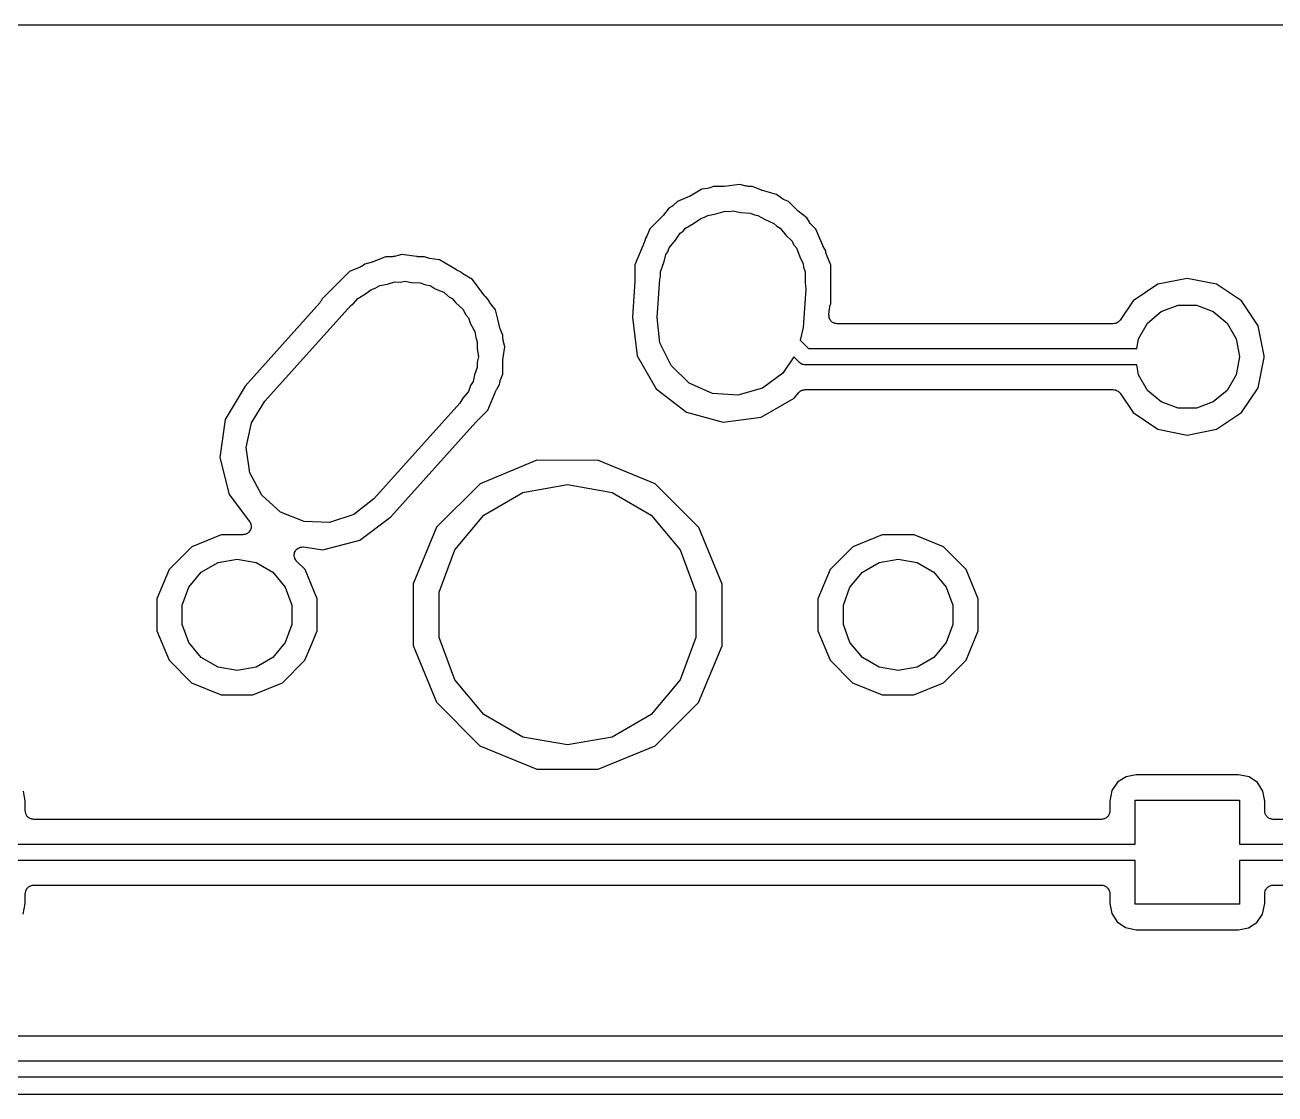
# Model space of a CAD drawing. Extents: x 29 to 257, y -104 to -29.
# Drawn here: x 163.11 to 182.32, y -45.47 to -29.03 of the extents above; entities that cross this region are included whole.
import ezdxf

# ---------------------------------------------------------------- set-up
doc = ezdxf.new("R2010")
doc.units = 0
doc.header["$MEASUREMENT"] = 0
doc.layers.add('BLACK', color=7, linetype='CONTINUOUS')

msp = doc.modelspace()

# ---------------------------------------------------------------- linework, layer by layer
at = {"layer": 'Black'}
for p, q in [((31.0137, -29.031), (254.736, -29.031)), ((174.096, -31.4825), (173.859, -31.5128)), ((174.197, -31.5098), (174.096, -31.4825)), ((173.318, -31.6681), (173.138, -31.7425)), ((173.325, -31.6637), (173.318, -31.6681)), ((173.333, -31.6609), (173.325, -31.6637)), ((173.514, -31.557), (173.333, -31.6609)), ((173.603, -31.5457), (173.514, -31.557)), ((173.619, -31.5407), (173.603, -31.5457)), ((173.635, -31.5371), (173.619, -31.5407)), ((173.692, -31.5137), (173.635, -31.5371)), ((173.843, -31.5139), (173.692, -31.5137)), ((173.851, -31.5125), (173.843, -31.5139)), ((173.859, -31.5128), (173.851, -31.5125)), ((174.213, -31.5113), (174.197, -31.5098)), ((174.23, -31.5142), (174.213, -31.5113)), ((174.291, -31.5143), (174.23, -31.5142)), ((174.43, -31.5722), (174.291, -31.5143)), ((174.438, -31.5739), (174.43, -31.5722)), ((174.446, -31.5774), (174.438, -31.5739)), ((174.662, -31.6362), (174.446, -31.5774)), ((174.739, -31.6955), (174.662, -31.6362)), ((174.754, -31.7033), (174.739, -31.6955)), ((173.005, -31.8486), (172.92, -31.9585)), ((173.053, -31.8212), (173.005, -31.8486)), ((173.066, -31.8105), (173.053, -31.8212)), ((173.08, -31.8009), (173.066, -31.8105)), ((173.138, -31.7425), (173.08, -31.8009)), ((173.936, -31.9003), (173.99, -31.8907)), ((173.99, -31.8907), (174.114, -31.9126)), ((174.768, -31.7123), (174.754, -31.7033)), ((174.844, -31.744), (174.768, -31.7123)), ((174.982, -31.882), (174.844, -31.744)), ((174.989, -31.8867), (174.982, -31.882)), ((174.994, -31.8927), (174.989, -31.8867)), ((172.909, -31.9707), (172.714, -32.1658)), ((172.914, -31.964), (172.909, -31.9707)), ((172.92, -31.9585), (172.914, -31.964)), ((173.384, -32.0858), (173.496, -32.0039)), ((173.496, -32.0039), (173.555, -31.9871)), ((173.555, -31.9871), (173.604, -31.9588)), ((173.604, -31.9588), (173.731, -31.9364)), ((173.731, -31.9364), (173.872, -31.8959)), ((173.872, -31.8959), (173.936, -31.9003)), ((174.114, -31.9126), (174.261, -31.9228)), ((174.261, -31.9228), (174.321, -31.949)), ((174.321, -31.949), (174.376, -31.9588)), ((174.376, -31.9588), (174.488, -32.0234)), ((174.488, -32.0234), (174.619, -32.0813)), ((174.619, -32.0813), (174.664, -32.1247)), ((175.126, -31.9949), (174.994, -31.8927)), ((175.161, -32.0548), (175.126, -31.9949)), ((175.171, -32.0677), (175.161, -32.0548)), ((175.181, -32.0814), (175.171, -32.0677)), ((175.267, -32.168), (175.181, -32.0814)), ((172.714, -32.1658), (172.667, -32.2789)), ((173.11, -32.3391), (173.18, -32.2339)), ((173.18, -32.2339), (173.225, -32.2012)), ((173.225, -32.2012), (173.264, -32.1549)), ((173.264, -32.1549), (173.384, -32.0858)), ((174.664, -32.1247), (174.716, -32.1549)), ((174.716, -32.1549), (174.805, -32.2607)), ((174.805, -32.2607), (174.9, -32.3525)), ((175.373, -32.4233), (175.267, -32.168)), ((172.631, -32.3661), (172.484, -32.7191)), ((172.633, -32.3581), (172.631, -32.3661)), ((172.636, -32.3507), (172.633, -32.3581)), ((172.646, -32.3128), (172.636, -32.3507)), ((172.65, -32.3078), (172.646, -32.3128)), ((172.658, -32.293), (172.65, -32.3078)), ((172.667, -32.2789), (172.658, -32.293)), ((172.989, -32.5178), (173.012, -32.4554)), ((173.012, -32.4554), (173.11, -32.3391)), ((174.9, -32.3525), (174.925, -32.4045)), ((174.925, -32.4045), (174.968, -32.4554)), ((174.968, -32.4554), (175.02, -32.598)), ((175.377, -32.4302), (175.373, -32.4233)), ((175.38, -32.4379), (175.377, -32.4302)), ((175.418, -32.504), (175.38, -32.4379)), ((168.652, -32.5937), (168.463, -32.6719)), ((168.757, -32.5938), (168.652, -32.5937)), ((168.772, -32.5911), (168.757, -32.5938)), ((168.788, -32.5899), (168.772, -32.5911)), ((168.903, -32.5606), (168.788, -32.5899)), ((169.129, -32.5929), (168.903, -32.5606)), ((169.138, -32.5926), (169.129, -32.5929)), ((169.146, -32.5942), (169.138, -32.5926)), ((169.251, -32.5943), (169.146, -32.5942)), ((169.295, -32.6128), (169.251, -32.5943)), ((169.311, -32.6162), (169.295, -32.6128)), ((169.326, -32.6212), (169.311, -32.6162)), ((169.484, -32.6437), (169.326, -32.6212)), ((169.742, -32.7967), (169.484, -32.6437)), ((172.935, -32.6656), (172.962, -32.558)), ((172.962, -32.558), (172.989, -32.5178)), ((175.02, -32.598), (175.071, -32.7035)), ((175.421, -32.5282), (175.418, -32.504)), ((175.426, -32.5442), (175.421, -32.5282)), ((175.43, -32.5605), (175.426, -32.5442)), ((175.496, -32.7218), (175.43, -32.5605)), ((168.098, -32.8225), (167.86, -33.0597)), ((168.264, -32.7541), (168.098, -32.8225)), ((168.277, -32.7455), (168.264, -32.7541)), ((168.291, -32.7383), (168.277, -32.7455)), ((168.335, -32.706), (168.291, -32.7383)), ((168.446, -32.6776), (168.335, -32.706)), ((168.454, -32.6739), (168.446, -32.6776)), ((168.463, -32.6719), (168.454, -32.6739)), ((169.75, -32.7999), (169.742, -32.7967)), ((169.758, -32.8048), (169.75, -32.7999)), ((169.804, -32.824), (169.758, -32.8048)), ((169.817, -32.8364), (169.804, -32.824)), ((169.83, -32.8456), (169.817, -32.8364)), ((169.842, -32.8559), (169.83, -32.8456)), ((172.484, -32.7191), (172.484, -32.9632)), ((172.878, -32.8239), (172.935, -32.6656)), ((172.878, -32.8976), (172.878, -32.8239)), ((175.071, -32.7035), (175.077, -32.7546)), ((175.077, -32.7546), (175.102, -32.8239)), ((175.102, -32.8239), (175.102, -32.9924)), ((175.496, -33.3209), (175.496, -32.7218)), ((168.493, -33.0794), (168.564, -33.0388)), ((168.564, -33.0388), (168.681, -33.0182)), ((168.681, -33.0182), (168.797, -32.9802)), ((168.797, -32.9802), (168.88, -32.983)), ((168.88, -32.983), (168.95, -32.9707)), ((168.95, -32.9707), (169.052, -32.9887)), ((169.052, -32.9887), (169.187, -32.9932)), ((169.187, -32.9932), (169.273, -33.0277)), ((169.273, -33.0277), (169.336, -33.0388)), ((169.336, -33.0388), (169.417, -33.0857)), ((169.988, -32.9428), (169.842, -32.8559)), ((170.18, -33.199), (169.988, -32.9428)), ((172.484, -32.9718), (172.446, -33.5215)), ((172.484, -32.9632), (172.483, -32.9674)), ((172.483, -32.9674), (172.484, -32.9718)), ((172.827, -33.528), (172.868, -32.9372)), ((172.868, -32.9372), (172.878, -32.8976)), ((175.102, -32.9924), (175.113, -33.092)), ((180.524, -33.0168), (180.142, -33.2723)), ((180.975, -32.9271), (180.524, -33.0168)), ((181.426, -33.0168), (180.975, -32.9271)), ((181.808, -33.2723), (181.426, -33.0168)), ((167.854, -33.0659), (167.674, -33.2458)), ((167.856, -33.063), (167.854, -33.0659)), ((167.859, -33.0608), (167.856, -33.063)), ((167.86, -33.0597), (167.859, -33.0604)), ((167.859, -33.0604), (167.859, -33.0608)), ((168.164, -33.3069), (168.224, -33.2349)), ((168.224, -33.2349), (168.343, -33.1662)), ((168.343, -33.1662), (168.425, -33.1016)), ((168.425, -33.1016), (168.493, -33.0794)), ((169.417, -33.0857), (169.55, -33.1389)), ((169.55, -33.1389), (169.622, -33.2041)), ((169.622, -33.2041), (169.676, -33.2349)), ((169.676, -33.2349), (169.734, -33.3041)), ((170.187, -33.2051), (170.18, -33.199)), ((170.192, -33.2125), (170.187, -33.2051)), ((170.227, -33.248), (170.192, -33.2125)), ((175.113, -33.092), (175.072, -33.6828)), ((167.643, -33.3015), (166.493, -34.583)), ((166.797, -34.8147), (168.118, -33.3427)), ((167.654, -33.2833), (167.643, -33.3015)), ((167.666, -33.2653), (167.654, -33.2833)), ((167.674, -33.2458), (167.666, -33.2653)), ((168.118, -33.3427), (168.164, -33.3069)), ((169.734, -33.3041), (169.841, -33.3999)), ((169.841, -33.3999), (169.887, -33.4863)), ((170.234, -33.2642), (170.227, -33.248)), ((170.243, -33.2776), (170.234, -33.2642)), ((170.25, -33.2919), (170.243, -33.2776)), ((170.34, -33.4122), (170.25, -33.2919)), ((170.377, -33.5567), (170.34, -33.4122)), ((175.467, -33.4895), (175.474, -33.3905)), ((175.474, -33.3905), (175.479, -33.3705)), ((175.479, -33.3705), (175.483, -33.3505)), ((175.483, -33.3505), (175.496, -33.3209)), ((180.142, -33.2723), (179.944, -33.5688)), ((180.575, -33.4354), (180.836, -33.3403)), ((180.836, -33.3403), (181.114, -33.3403)), ((181.114, -33.3403), (181.375, -33.4354)), ((182.064, -33.6546), (181.808, -33.2723)), ((169.887, -33.4863), (169.928, -33.5354)), ((169.928, -33.5354), (169.96, -33.6234)), ((170.411, -33.6882), (170.377, -33.5567)), ((172.446, -33.5215), (172.522, -34.116)), ((172.869, -33.9165), (172.827, -33.528)), ((175.469, -33.5049), (175.467, -33.4895)), ((175.469, -33.5203), (175.469, -33.5049)), ((175.471, -33.5267), (175.469, -33.5203)), ((175.472, -33.5334), (175.471, -33.5267)), ((175.479, -33.5472), (175.472, -33.5334)), ((175.484, -33.5617), (175.479, -33.5472)), ((175.488, -33.5669), (175.484, -33.5617)), ((175.491, -33.573), (175.488, -33.5669)), ((175.502, -33.5837), (175.491, -33.573)), ((175.512, -33.5955), (175.502, -33.5837)), ((175.518, -33.5989), (175.512, -33.5955)), ((175.523, -33.6036), (175.518, -33.5989)), ((175.537, -33.6099), (175.523, -33.6036)), ((175.55, -33.6176), (175.537, -33.6099)), ((175.557, -33.6188), (175.55, -33.6176)), ((175.563, -33.6215), (175.557, -33.6188)), ((179.873, -33.6202), (179.856, -33.6221)), ((179.877, -33.6183), (179.873, -33.6202)), ((179.881, -33.6176), (179.877, -33.6183)), ((179.897, -33.6086), (179.881, -33.6176)), ((179.913, -33.6007), (179.897, -33.6086)), ((179.916, -33.5976), (179.913, -33.6007)), ((179.92, -33.5955), (179.916, -33.5976)), ((179.931, -33.5818), (179.92, -33.5955)), ((179.944, -33.5688), (179.931, -33.5818)), ((180.223, -33.8546), (180.362, -33.614)), ((180.362, -33.614), (180.575, -33.4354)), ((181.375, -33.4354), (181.588, -33.614)), ((181.588, -33.614), (181.727, -33.8546)), ((169.96, -33.6234), (170.025, -33.7445)), ((170.025, -33.7445), (170.038, -33.8373)), ((170.414, -33.6964), (170.411, -33.6882)), ((170.416, -33.7052), (170.414, -33.6964)), ((170.456, -33.8018), (170.416, -33.7052)), ((170.456, -33.85), (170.456, -33.8018)), ((175.072, -33.6828), (175.024, -33.877)), ((175.579, -33.6226), (175.563, -33.6215)), ((175.594, -33.6253), (175.579, -33.6226)), ((179.838, -33.6253), (175.594, -33.6253)), ((179.856, -33.6221), (179.838, -33.6253)), ((182.156, -34.1181), (182.064, -33.6546)), ((170.038, -33.8373), (170.062, -33.9039)), ((170.062, -33.9039), (170.062, -34.0076)), ((170.459, -33.8657), (170.456, -33.85)), ((170.457, -34.1783), (170.486, -33.9806)), ((170.46, -33.8816), (170.459, -33.8657)), ((170.486, -33.9806), (170.46, -33.8816)), ((173.04, -34.2675), (172.869, -33.9165)), ((175.024, -33.877), (175.153, -34.0063)), ((180.197, -34.0063), (180.223, -33.8546)), ((181.727, -33.8546), (181.775, -34.1282)), ((170.062, -34.0076), (170.08, -34.1313)), ((170.08, -34.1313), (170.062, -34.2149)), ((170.456, -34.1962), (170.457, -34.1873)), ((170.456, -34.4009), (170.456, -34.1962)), ((170.457, -34.1873), (170.457, -34.1783)), ((172.522, -34.116), (172.814, -34.6251)), ((174.928, -34.1353), (174.76, -34.3861)), ((175.013, -34.2196), (174.928, -34.1353)), ((175.153, -34.0063), (180.197, -34.0063)), ((181.775, -34.1343), (181.727, -34.4079)), ((181.775, -34.1282), (181.775, -34.1343)), ((182.064, -34.6079), (182.156, -34.1444)), ((182.156, -34.1444), (182.156, -34.1181)), ((170.062, -34.2961), (170.021, -34.4078)), ((170.062, -34.2149), (170.062, -34.2961)), ((173.321, -34.5387), (173.04, -34.2675)), ((174.76, -34.3861), (174.444, -34.6161)), ((175.017, -34.2228), (175.013, -34.2196)), ((175.021, -34.227), (175.017, -34.2228)), ((175.035, -34.2352), (175.021, -34.227)), ((175.048, -34.2445), (175.035, -34.2352)), ((175.054, -34.246), (175.048, -34.2445)), ((175.058, -34.2487), (175.054, -34.246)), ((175.075, -34.2515), (175.058, -34.2487)), ((175.09, -34.2558), (175.075, -34.2515)), ((175.096, -34.2553), (175.09, -34.2558)), ((175.101, -34.2563), (175.096, -34.2553)), ((180.197, -34.2563), (175.101, -34.2563)), ((180.223, -34.4079), (180.197, -34.2563)), ((169.96, -34.5764), (169.928, -34.6646)), ((169.999, -34.5136), (169.96, -34.5764)), ((170.021, -34.4078), (169.999, -34.5136)), ((170.363, -34.6281), (170.402, -34.5613)), ((170.402, -34.5613), (170.407, -34.5286)), ((170.407, -34.5286), (170.412, -34.5134)), ((170.412, -34.5134), (170.415, -34.4979)), ((170.415, -34.4979), (170.456, -34.4009)), ((173.679, -34.6972), (173.321, -34.5387)), ((180.362, -34.6485), (180.223, -34.4079)), ((181.727, -34.4079), (181.588, -34.6485)), ((166.493, -34.583), (166.188, -35.0987)), ((169.84, -34.77), (169.793, -34.8453)), ((169.928, -34.6646), (169.84, -34.77)), ((170.226, -34.9542), (170.355, -34.6441)), ((170.355, -34.6441), (170.36, -34.6365)), ((170.36, -34.6365), (170.363, -34.6281)), ((172.814, -34.6251), (173.278, -34.9838)), ((174.068, -34.7241), (173.679, -34.6972)), ((174.444, -34.6161), (174.068, -34.7241)), ((174.426, -35.063), (174.935, -34.7714)), ((174.935, -34.7714), (175, -34.6865)), ((175, -34.6865), (175.002, -34.6851)), ((175.002, -34.6849), (175.004, -34.6836)), ((175.002, -34.6851), (175.002, -34.6849)), ((175.004, -34.6836), (175.005, -34.6805)), ((175.005, -34.6805), (175.014, -34.6734)), ((175.014, -34.6734), (175.02, -34.667)), ((175.02, -34.667), (175.026, -34.6633)), ((175.026, -34.6633), (175.033, -34.6568)), ((175.033, -34.6568), (175.035, -34.6561)), ((175.035, -34.6557), (175.037, -34.655)), ((175.035, -34.6561), (175.035, -34.6557)), ((175.037, -34.655), (175.04, -34.6529)), ((175.04, -34.6529), (175.05, -34.6494)), ((175.05, -34.6494), (175.058, -34.6449)), ((175.058, -34.6449), (175.065, -34.6436)), ((175.065, -34.6436), (175.074, -34.6401)), ((175.074, -34.6401), (175.076, -34.64)), ((175.076, -34.64), (175.076, -34.6397)), ((175.076, -34.6397), (175.076, -34.6397)), ((175.076, -34.6397), (175.079, -34.6397)), ((175.079, -34.6397), (175.082, -34.6387)), ((175.082, -34.6387), (175.092, -34.6389)), ((175.092, -34.6389), (175.101, -34.6373)), ((175.101, -34.6373), (179.838, -34.6373)), ((179.838, -34.6373), (179.856, -34.6404)), ((179.856, -34.6404), (179.873, -34.6423)), ((179.873, -34.6423), (179.877, -34.6442)), ((179.877, -34.6442), (179.881, -34.6449)), ((179.881, -34.6449), (179.897, -34.6539)), ((179.897, -34.6539), (179.913, -34.6618)), ((179.913, -34.6618), (179.916, -34.6649)), ((179.916, -34.6649), (179.92, -34.667)), ((179.92, -34.667), (179.931, -34.6807)), ((179.931, -34.6807), (179.944, -34.6937)), ((179.944, -34.6937), (180.142, -34.9902)), ((180.575, -34.8271), (180.362, -34.6485)), ((181.588, -34.6485), (181.375, -34.8271)), ((181.808, -34.9902), (182.064, -34.6079)), ((166.591, -35.1464), (166.797, -34.8147)), ((169.793, -34.8453), (168.472, -36.3173)), ((170.046, -35.1341), (170.226, -34.9542)), ((180.836, -34.9222), (180.575, -34.8271)), ((181.114, -34.9222), (180.836, -34.9222)), ((181.375, -34.8271), (181.114, -34.9222)), ((166.188, -35.0987), (166.104, -35.6794)), ((166.51, -35.5287), (166.591, -35.1464)), ((168.735, -36.5946), (170.041, -35.1392)), ((170.041, -35.1392), (170.044, -35.137)), ((170.044, -35.137), (170.046, -35.1341)), ((173.278, -34.9838), (173.844, -35.1375)), ((173.844, -35.1375), (174.426, -35.063)), ((180.142, -34.9902), (180.524, -35.2457)), ((181.426, -35.2457), (181.808, -34.9902)), ((180.524, -35.2457), (180.975, -35.3354)), ((180.975, -35.3354), (181.426, -35.2457)), ((166.565, -35.9155), (166.51, -35.5287)), ((166.104, -35.6794), (166.25, -36.2478)), ((170.98, -35.7247), (170.106, -36.0855)), ((171.924, -35.7255), (170.98, -35.7247)), ((172.797, -36.0878), (171.924, -35.7255)), ((166.749, -36.2601), (166.565, -35.9155)), ((170.106, -36.0855), (169.438, -36.753)), ((170.765, -36.2192), (171.45, -36.0985)), ((171.45, -36.0985), (172.135, -36.2192)), ((173.465, -36.7565), (172.797, -36.0878)), ((166.25, -36.2478), (166.563, -36.665)), ((167.04, -36.5211), (166.749, -36.2601)), ((170.163, -36.5667), (170.765, -36.2192)), ((172.135, -36.2192), (172.737, -36.5667)), ((168.472, -36.3173), (168.165, -36.5584)), ((166.563, -36.665), (166.566, -36.6719)), ((166.566, -36.6719), (166.571, -36.6778)), ((166.571, -36.6778), (166.576, -36.6914)), ((166.576, -36.6914), (166.583, -36.7044)), ((167.403, -36.6668), (167.04, -36.5211)), ((167.793, -36.6798), (167.403, -36.6668)), ((168.165, -36.5584), (167.793, -36.6798)), ((168.255, -36.954), (168.735, -36.5946)), ((169.717, -37.0992), (170.163, -36.5667)), ((172.737, -36.5667), (173.183, -37.0992)), ((166.126, -36.8679), (165.673, -37.055)), ((166.461, -36.8682), (166.126, -36.8679)), ((166.468, -36.8668), (166.461, -36.8682)), ((166.476, -36.8673), (166.468, -36.8668)), ((166.49, -36.8631), (166.476, -36.8673)), ((166.504, -36.8606), (166.49, -36.8631)), ((166.511, -36.8567), (166.504, -36.8606)), ((166.518, -36.8545), (166.511, -36.8567)), ((166.53, -36.8458), (166.518, -36.8545)), ((166.543, -36.8385), (166.53, -36.8458)), ((166.547, -36.8327), (166.543, -36.8385)), ((166.554, -36.828), (166.547, -36.8327)), ((166.562, -36.8159), (166.554, -36.828)), ((166.571, -36.8048), (166.562, -36.8159)), ((166.574, -36.7976), (166.571, -36.8048)), ((166.578, -36.7911), (166.574, -36.7976)), ((166.581, -36.777), (166.578, -36.7911)), ((166.586, -36.7633), (166.581, -36.777)), ((166.583, -36.7044), (166.583, -36.712)), ((166.583, -36.712), (166.586, -36.7192)), ((166.586, -36.7192), (166.586, -36.7337)), ((166.586, -36.7337), (166.588, -36.7482)), ((166.588, -36.7482), (166.586, -36.7557)), ((166.586, -36.7557), (166.586, -36.7633)), ((169.438, -36.753), (169.076, -37.6255)), ((173.825, -37.6297), (173.465, -36.7565)), ((176.286, -36.8679), (175.833, -37.055)), ((176.776, -36.8683), (176.286, -36.8679)), ((177.229, -37.0563), (176.776, -36.8683)), ((165.673, -37.055), (165.326, -37.4013)), ((167.289, -37.0921), (167.302, -37.0789)), ((167.302, -37.0789), (167.305, -37.0774)), ((167.305, -37.0774), (167.308, -37.0751)), ((167.308, -37.0751), (167.325, -37.0681)), ((167.325, -37.0681), (167.342, -37.0603)), ((167.342, -37.0603), (167.345, -37.06)), ((167.345, -37.06), (167.349, -37.0587)), ((167.349, -37.0587), (167.367, -37.0581)), ((167.367, -37.0581), (167.386, -37.0565)), ((167.386, -37.0565), (167.389, -37.0574)), ((167.389, -37.0574), (167.393, -37.0573)), ((167.393, -37.0573), (167.687, -37.0994)), ((167.687, -37.0994), (168.255, -36.954)), ((175.833, -37.055), (175.486, -37.4013)), ((177.575, -37.4031), (177.229, -37.0563)), ((166.078, -37.2974), (166.37, -37.2458)), ((166.37, -37.2458), (166.662, -37.2974)), ((167.248, -37.1871), (167.25, -37.1686)), ((167.248, -37.1905), (167.248, -37.1871)), ((167.248, -37.1939), (167.248, -37.1905)), ((167.253, -37.212), (167.248, -37.1939)), ((167.25, -37.1686), (167.252, -37.15)), ((167.252, -37.15), (167.254, -37.1469)), ((167.257, -37.2302), (167.253, -37.212)), ((167.254, -37.1434), (167.263, -37.127)), ((167.254, -37.1469), (167.254, -37.1434)), ((167.259, -37.2332), (167.257, -37.2302)), ((167.26, -37.2365), (167.259, -37.2332)), ((167.27, -37.2519), (167.26, -37.2365)), ((167.263, -37.127), (167.271, -37.11)), ((167.28, -37.2677), (167.27, -37.2519)), ((167.271, -37.11), (167.273, -37.1076)), ((167.273, -37.1076), (167.275, -37.1045)), ((167.275, -37.1045), (167.289, -37.0921)), ((167.283, -37.2699), (167.28, -37.2677)), ((167.285, -37.2727), (167.283, -37.2699)), ((169.479, -37.7524), (169.717, -37.0992)), ((173.183, -37.0992), (173.421, -37.7524)), ((176.238, -37.2974), (176.53, -37.2458)), ((176.53, -37.2458), (176.822, -37.2974)), ((165.326, -37.4013), (165.138, -37.8539)), ((165.63, -37.6729), (165.821, -37.4457)), ((165.821, -37.4457), (166.078, -37.2974)), ((166.662, -37.2974), (166.919, -37.4457)), ((166.919, -37.4457), (167.11, -37.6729)), ((167.415, -37.4031), (167.285, -37.2727)), ((167.602, -37.856), (167.415, -37.4031)), ((175.486, -37.4013), (175.298, -37.8539)), ((175.79, -37.6729), (175.981, -37.4457)), ((175.981, -37.4457), (176.238, -37.2974)), ((176.822, -37.2974), (177.079, -37.4457)), ((177.079, -37.4457), (177.27, -37.6729)), ((177.762, -37.856), (177.575, -37.4031)), ((169.076, -37.6255), (169.075, -38.5703)), ((173.825, -38.369), (173.825, -37.6297)), ((165.529, -37.9517), (165.63, -37.6729)), ((167.11, -37.6729), (167.211, -37.9517)), ((169.479, -38.4476), (169.479, -37.7524)), ((173.421, -37.7524), (173.421, -38.4476)), ((175.689, -37.9517), (175.79, -37.6729)), ((177.27, -37.6729), (177.371, -37.9517)), ((165.138, -37.8539), (165.138, -38.344)), ((165.529, -38.2483), (165.529, -37.9517)), ((167.211, -37.9517), (167.211, -38.2483)), ((167.602, -38.3461), (167.602, -37.856)), ((175.298, -37.8539), (175.298, -38.344)), ((175.689, -38.2483), (175.689, -37.9517)), ((177.371, -37.9517), (177.371, -38.2483)), ((177.762, -38.3461), (177.762, -37.856)), ((165.138, -38.344), (165.325, -38.7969)), ((165.63, -38.5271), (165.529, -38.2483)), ((167.211, -38.2483), (167.11, -38.5271)), ((167.518, -38.5468), (167.602, -38.3461)), ((173.824, -38.5745), (173.825, -38.369)), ((175.298, -38.344), (175.485, -38.7969)), ((175.79, -38.5271), (175.689, -38.2483)), ((177.371, -38.2483), (177.27, -38.5271)), ((177.574, -38.7987), (177.762, -38.3461)), ((165.821, -38.7543), (165.63, -38.5271)), ((167.11, -38.5271), (166.919, -38.7543)), ((167.414, -38.7987), (167.518, -38.5468)), ((169.075, -38.5703), (169.435, -39.4435)), ((169.717, -39.1008), (169.479, -38.4476)), ((173.421, -38.4476), (173.183, -39.1008)), ((173.462, -39.447), (173.824, -38.5745)), ((175.981, -38.7543), (175.79, -38.5271)), ((177.27, -38.5271), (177.079, -38.7543)), ((165.325, -38.7969), (165.671, -39.1437)), ((166.078, -38.9026), (165.821, -38.7543)), ((166.919, -38.7543), (166.662, -38.9026)), ((167.067, -39.145), (167.414, -38.7987)), ((175.485, -38.7969), (175.831, -39.1437)), ((176.238, -38.9026), (175.981, -38.7543)), ((177.079, -38.7543), (176.822, -38.9026)), ((177.227, -39.145), (177.574, -38.7987)), ((166.37, -38.9541), (166.078, -38.9026)), ((166.662, -38.9026), (166.37, -38.9541)), ((176.53, -38.9541), (176.238, -38.9026)), ((176.822, -38.9026), (176.53, -38.9541)), ((165.671, -39.1437), (166.124, -39.3317)), ((166.614, -39.3321), (167.067, -39.145)), ((170.163, -39.6332), (169.717, -39.1008)), ((173.183, -39.1008), (172.737, -39.6332)), ((175.831, -39.1437), (176.284, -39.3317)), ((176.774, -39.3321), (177.227, -39.145)), ((166.124, -39.3317), (166.614, -39.3321)), ((176.284, -39.3317), (176.774, -39.3321)), ((169.435, -39.4435), (170.103, -40.1122)), ((172.794, -40.1145), (173.462, -39.447)), ((170.765, -39.9808), (170.163, -39.6332)), ((172.737, -39.6332), (172.135, -39.9808)), ((170.103, -40.1122), (170.976, -40.4745)), ((171.45, -40.1015), (170.765, -39.9808)), ((172.135, -39.9808), (171.45, -40.1015)), ((171.92, -40.4753), (172.794, -40.1145)), ((170.976, -40.4745), (171.92, -40.4753)), ((179.904, -40.6729), (179.817, -40.8002)), ((180.035, -40.5889), (179.904, -40.6729)), ((180.187, -40.5603), (180.035, -40.5889)), ((181.762, -40.5603), (180.187, -40.5603)), ((181.926, -40.5935), (181.762, -40.5603)), ((182.053, -40.6804), (181.926, -40.5935)), ((182.137, -40.8109), (182.053, -40.6804)), ((163.116, -40.9631), (163.087, -40.8109)), ((179.817, -40.8002), (179.784, -40.964)), ((182.166, -40.9631), (182.137, -40.8109)), ((163.116, -41.1182), (163.116, -40.9631)), ((179.784, -40.964), (179.784, -41.1182)), ((180.175, -41.6262), (180.175, -40.9512)), ((180.175, -40.9512), (181.775, -40.9512)), ((181.775, -40.9512), (181.775, -41.6262)), ((182.166, -41.1182), (182.166, -40.9631)), ((163.118, -41.1292), (163.116, -41.1182)), ((163.118, -41.1403), (163.118, -41.1292)), ((163.122, -41.1507), (163.118, -41.1403)), ((163.124, -41.1617), (163.122, -41.1507)), ((163.129, -41.1713), (163.124, -41.1617)), ((163.133, -41.1818), (163.129, -41.1713)), ((163.14, -41.1903), (163.133, -41.1818)), ((163.146, -41.1999), (163.14, -41.1903)), ((163.154, -41.207), (163.146, -41.1999)), ((163.161, -41.2155), (163.154, -41.207)), ((163.171, -41.2211), (163.161, -41.2155)), ((163.179, -41.2282), (163.171, -41.2211)), ((163.19, -41.232), (163.179, -41.2282)), ((163.2, -41.2376), (163.19, -41.232)), ((163.21, -41.2395), (163.2, -41.2376)), ((163.221, -41.2433), (163.21, -41.2395)), ((163.232, -41.2433), (163.221, -41.2433)), ((163.243, -41.2452), (163.232, -41.2433)), ((179.657, -41.2452), (163.243, -41.2452)), ((179.668, -41.2433), (179.657, -41.2452)), ((179.679, -41.2433), (179.668, -41.2433)), ((179.69, -41.2395), (179.679, -41.2433)), ((179.7, -41.2376), (179.69, -41.2395)), ((179.71, -41.232), (179.7, -41.2376)), ((179.721, -41.2282), (179.71, -41.232)), ((179.729, -41.2211), (179.721, -41.2282)), ((179.739, -41.2155), (179.729, -41.2211)), ((179.746, -41.207), (179.739, -41.2155)), ((179.754, -41.1999), (179.746, -41.207)), ((179.76, -41.1903), (179.754, -41.1999)), ((179.767, -41.1818), (179.76, -41.1903)), ((179.771, -41.1713), (179.767, -41.1818)), ((179.776, -41.1617), (179.771, -41.1713)), ((179.778, -41.1507), (179.776, -41.1617)), ((179.782, -41.1403), (179.778, -41.1507)), ((179.784, -41.1182), (179.782, -41.1292)), ((179.782, -41.1292), (179.782, -41.1403)), ((182.168, -41.1292), (182.166, -41.1182)), ((182.168, -41.1403), (182.168, -41.1292)), ((182.172, -41.1507), (182.168, -41.1403)), ((182.174, -41.1617), (182.172, -41.1507)), ((182.179, -41.1713), (182.174, -41.1617)), ((182.183, -41.1818), (182.179, -41.1713)), ((182.19, -41.1903), (182.183, -41.1818)), ((182.196, -41.1999), (182.19, -41.1903)), ((182.204, -41.207), (182.196, -41.1999)), ((182.211, -41.2155), (182.204, -41.207)), ((182.221, -41.2211), (182.211, -41.2155)), ((182.229, -41.2282), (182.221, -41.2211)), ((182.24, -41.232), (182.229, -41.2282)), ((182.25, -41.2376), (182.24, -41.232)), ((182.26, -41.2395), (182.25, -41.2376)), ((182.271, -41.2433), (182.26, -41.2395)), ((182.282, -41.2433), (182.271, -41.2433)), ((182.293, -41.2452), (182.282, -41.2433)), ((198.707, -41.2452), (182.293, -41.2452)), ((162.725, -41.6262), (180.175, -41.6262)), ((181.775, -41.6262), (182.025, -41.6262)), ((182.025, -41.6262), (199.225, -41.6262)), ((180.175, -41.8762), (162.725, -41.8762)), ((180.175, -42.5512), (180.175, -41.8762)), ((182.025, -41.8762), (181.775, -41.8762)), ((181.775, -41.8762), (181.775, -42.5512)), ((199.225, -41.8762), (182.025, -41.8762)), ((163.19, -42.2705), (163.2, -42.2649)), ((163.2, -42.2649), (163.21, -42.263)), ((163.21, -42.263), (163.221, -42.2592)), ((163.221, -42.2592), (163.232, -42.2592)), ((163.232, -42.2592), (163.243, -42.2572)), ((163.243, -42.2572), (179.657, -42.2572)), ((179.657, -42.2572), (179.668, -42.2592)), ((179.668, -42.2592), (179.679, -42.2592)), ((179.679, -42.2592), (179.69, -42.263)), ((179.69, -42.263), (179.7, -42.2649)), ((179.7, -42.2649), (179.71, -42.2705)), ((182.24, -42.2705), (182.25, -42.2649)), ((182.25, -42.2649), (182.26, -42.263)), ((182.26, -42.263), (182.271, -42.2592)), ((182.271, -42.2592), (182.282, -42.2592)), ((182.282, -42.2592), (182.293, -42.2572)), ((182.293, -42.2572), (198.707, -42.2572)), ((163.116, -42.3843), (163.118, -42.3733)), ((163.116, -42.5385), (163.116, -42.3843)), ((163.118, -42.3622), (163.122, -42.3518)), ((163.118, -42.3733), (163.118, -42.3622)), ((163.122, -42.3518), (163.124, -42.3408)), ((163.124, -42.3408), (163.129, -42.3312)), ((163.129, -42.3312), (163.133, -42.3207)), ((163.133, -42.3207), (163.14, -42.3122)), ((163.14, -42.3122), (163.146, -42.3026)), ((163.146, -42.3026), (163.154, -42.2955)), ((163.154, -42.2955), (163.161, -42.287)), ((163.161, -42.287), (163.171, -42.2814)), ((163.171, -42.2814), (163.179, -42.2743)), ((163.179, -42.2743), (163.19, -42.2705)), ((179.71, -42.2705), (179.721, -42.2743)), ((179.721, -42.2743), (179.729, -42.2814)), ((179.729, -42.2814), (179.739, -42.287)), ((179.739, -42.287), (179.746, -42.2955)), ((179.746, -42.2955), (179.754, -42.3026)), ((179.754, -42.3026), (179.76, -42.3122)), ((179.76, -42.3122), (179.767, -42.3207)), ((179.767, -42.3207), (179.771, -42.3312)), ((179.771, -42.3312), (179.776, -42.3408)), ((179.776, -42.3408), (179.778, -42.3518)), ((179.778, -42.3518), (179.782, -42.3622)), ((179.782, -42.3622), (179.782, -42.3733)), ((179.782, -42.3733), (179.784, -42.3843)), ((179.784, -42.3843), (179.784, -42.5394)), ((182.166, -42.3843), (182.168, -42.3733)), ((182.166, -42.5385), (182.166, -42.3843)), ((182.168, -42.3622), (182.172, -42.3518)), ((182.168, -42.3733), (182.168, -42.3622)), ((182.172, -42.3518), (182.174, -42.3408)), ((182.174, -42.3408), (182.179, -42.3312)), ((182.179, -42.3312), (182.183, -42.3207)), ((182.183, -42.3207), (182.19, -42.3122)), ((182.19, -42.3122), (182.196, -42.3026)), ((182.196, -42.3026), (182.204, -42.2955)), ((182.204, -42.2955), (182.211, -42.287)), ((182.211, -42.287), (182.221, -42.2814)), ((182.221, -42.2814), (182.229, -42.2743)), ((182.229, -42.2743), (182.24, -42.2705)), ((163.083, -42.7023), (163.116, -42.5385)), ((179.784, -42.5394), (179.813, -42.6916)), ((181.775, -42.5512), (180.175, -42.5512)), ((182.133, -42.7023), (182.166, -42.5385)), ((179.813, -42.6916), (179.897, -42.8221)), ((179.897, -42.8221), (180.024, -42.909)), ((181.915, -42.9136), (182.046, -42.8296)), ((182.046, -42.8296), (182.133, -42.7023)), ((180.024, -42.909), (180.188, -42.9422)), ((180.188, -42.9422), (181.763, -42.9422)), ((181.763, -42.9422), (181.915, -42.9136)), ((195.953, -44.579), (90.1782, -44.579)), ((89.9678, -44.96), (196.163, -44.96)), ((196.215, -45.21), (89.916, -45.21)), ((89.7138, -45.468), (196.417, -45.468))]:
    msp.add_line(p, q, dxfattribs=at)

doc.saveas('drawing.dxf')
